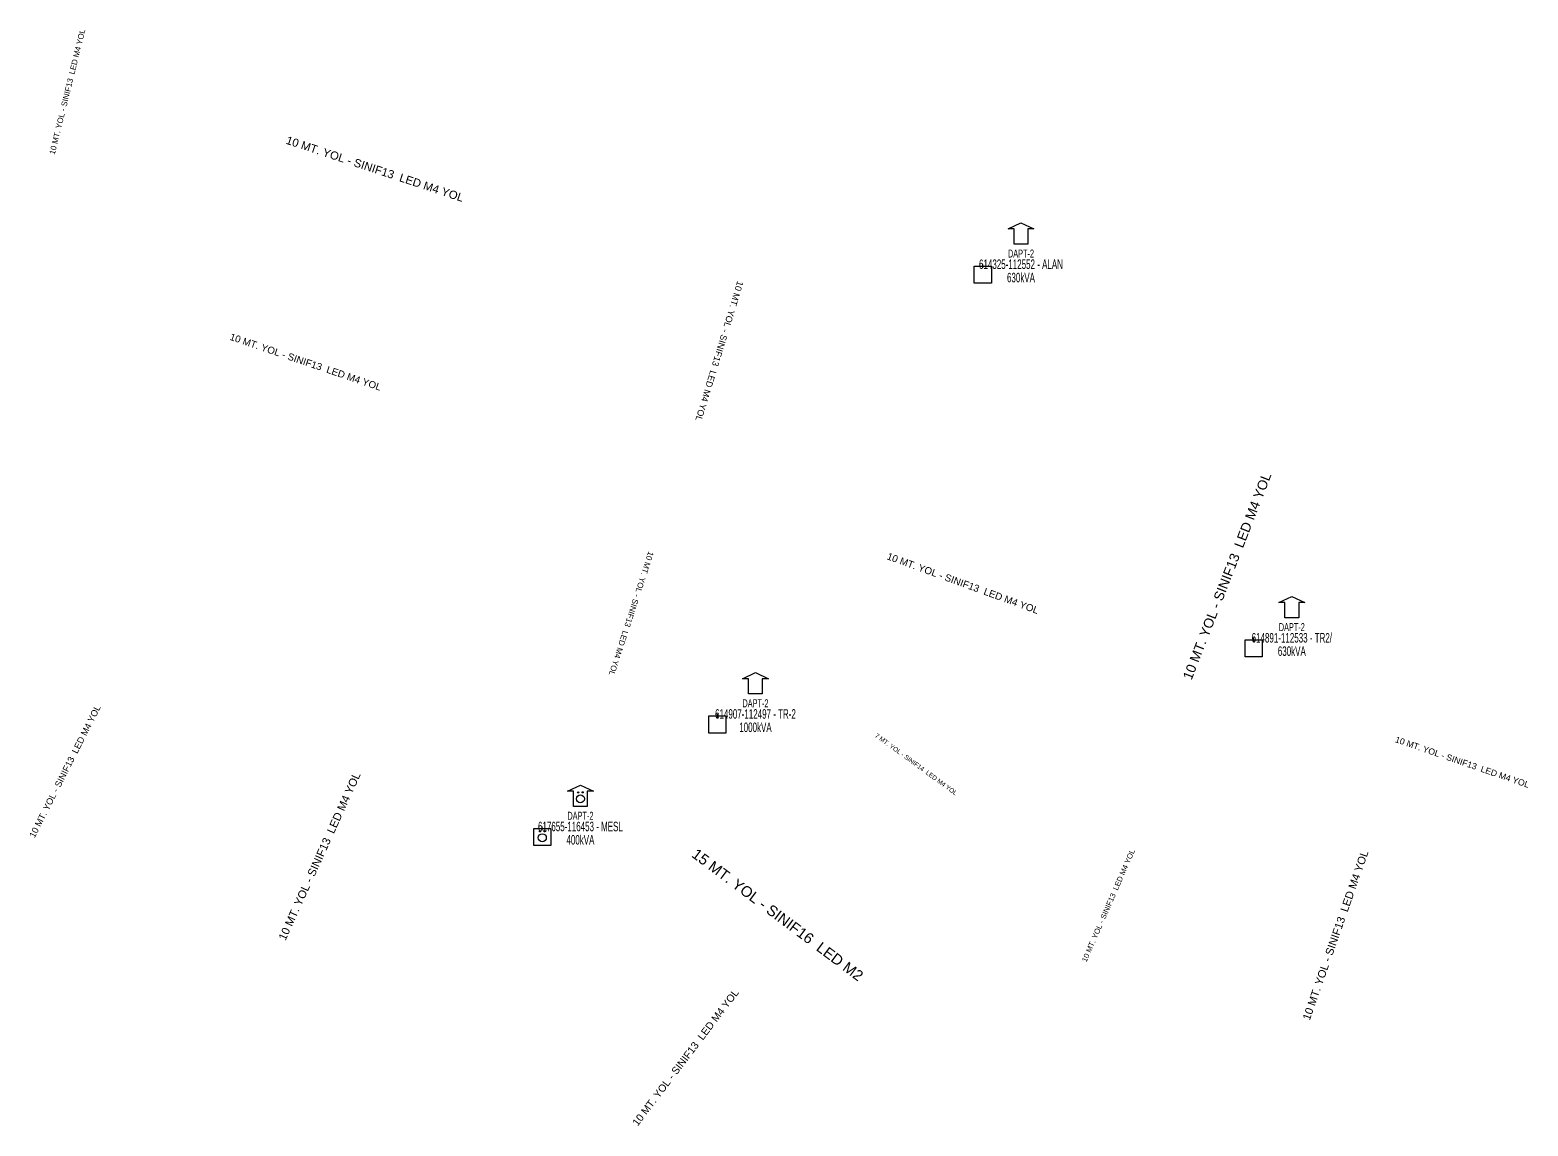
# Model space of a CAD drawing. Header units: millimetres. Extents: x 407682 to 413427, y 4045444 to 4048063.
# Drawn here: x 413033.7 to 413426.9, y 4045973.2 to 4046260.7 of the extents above; entities that cross this region are included whole.
import ezdxf
from ezdxf.enums import TextEntityAlignment as Align

# ---------------------------------------------------------------- set-up
doc = ezdxf.new("R2010")
doc.units = ezdxf.units.MM
doc.layers.add('KULLANICI', color=1, linetype='Continuous', lineweight=25)
doc.layers.add('TRAFO_MEVCUT', color=5, linetype='Continuous', lineweight=30)
doc.styles.get("Standard").update_dxf_attribs({"font": 'Arial'})

# ---------------------------------------------------------------- blocks, each defined once
blk = doc.blocks.new('MEV_BINA_KARE')
at = {"layer": 'TRAFO_MEVCUT', "linetype": 'Continuous'}
for p, q in [((-2.25, -2.25), (-2.25, 2.25)), ((-2.25, 2.25), (2.25, 2.25)), ((0, 1.8), (0, 2.7)), ((2.25, 2.25), (2.25, -2.25)), ((2.25, -2.25), (-2.25, -2.25))]:
    blk.add_line(p, q, dxfattribs=at)
blk = doc.blocks.new('MEV_DAPT')
at = {"layer": 'TRAFO_MEVCUT', "linetype": 'Continuous'}
for p, q in [((-3.4, 2), (0, 3.6)), ((-1.8, 2), (-3.4, 2)), ((-1.8, -2), (-1.8, 2)), ((0, 3.6), (3.4, 2)), ((3.4, 2), (1.8, 2)), ((1.8, 2), (1.8, -2)), ((1.8, -2), (-1.8, -2))]:
    blk.add_line(p, q, dxfattribs=at)
blk = doc.blocks.new('MEV_OZELBINA_KARE')
at = {"layer": 'TRAFO_MEVCUT', "linetype": 'Continuous'}
for p, q in [((-2.25, 2.25), (2.25, 2.25)), ((-2.25, -2.25), (-2.25, 2.25)), ((0, 1.8), (0, 2.7)), ((2.25, 2.25), (2.25, -2.25)), ((2.25, -2.25), (-2.25, -2.25))]:
    blk.add_line(p, q, dxfattribs=at)
for centre, radius in [((0, -0.215091), 1.049264), ((-0.592312, 1.488957), 0.15614), ((0.592312, 1.488957), 0.15614)]:
    blk.add_circle(centre, radius, dxfattribs=at)
blk = doc.blocks.new('MEV_DAPT_OZEL')
at = {"layer": 'TRAFO_MEVCUT', "linetype": 'Continuous'}
for p, q in [((-3.4, 2), (0, 3.6)), ((-1.8, 2), (-3.4, 2)), ((-1.8, -2), (-1.8, 2)), ((0, 3.6), (3.4, 2)), ((1.8, 2), (1.8, -2)), ((3.4, 2), (1.8, 2)), ((1.8, -2), (-1.8, -2))]:
    blk.add_line(p, q, dxfattribs=at)
for centre, radius in [((0, 0), 1.049264), ((-0.592312, 1.704048), 0.15614), ((0.592312, 1.704048), 0.15614)]:
    blk.add_circle(centre, radius, dxfattribs=at)

msp = doc.modelspace()

# ---------------------------------------------------------------- block references
at = {"layer": 'TRAFO_MEVCUT'}
for name, p in [('MEV_DAPT', (413293.797, 4046206.513)), ('MEV_DAPT', (413293.797, 4046206.513)), ('MEV_BINA_KARE', (413283.797, 4046196.513)), ('MEV_BINA_KARE', (413283.797, 4046196.513)), ('MEV_DAPT', (413364.87, 4046108.522)), ('MEV_DAPT', (413364.87, 4046108.522)), ('MEV_BINA_KARE', (413354.87, 4046098.522)), ('MEV_BINA_KARE', (413354.87, 4046098.522)), ('MEV_DAPT', (413224.12, 4046088.54)), ('MEV_DAPT', (413224.12, 4046088.54)), ('MEV_BINA_KARE', (413214.12, 4046078.54)), ('MEV_BINA_KARE', (413214.12, 4046078.54)), ('MEV_DAPT_OZEL', (413178.189, 4046059.022)), ('MEV_DAPT_OZEL', (413178.189, 4046059.022)), ('MEV_OZELBINA_KARE', (413168.189, 4046049.022)), ('MEV_OZELBINA_KARE', (413168.189, 4046049.022))]:
    msp.add_blockref(name, p, dxfattribs=at)

# ---------------------------------------------------------------- texts
at = {"layer": 'KULLANICI'}
for s, height, rotation, p in [(' 10 MT. YOL - SINIF13  LED M4 YOL ', 1.4754, 76.2184, (413040.0962, 4046227.3701)), (' 10 MT. YOL - SINIF13  LED M4 YOL ', 1.4754, 76.2184, (413040.0962, 4046227.3701)), (' 10 MT. YOL - SINIF13  LED M4 YOL ', 2.1351, 341.7346, (413099.9391, 4046231.1732)), (' 10 MT. YOL - SINIF13  LED M4 YOL ', 2.1351, 341.7346, (413099.9391, 4046231.1732)), (' 10 MT. YOL - SINIF13  LED M4 YOL ', 1.6708, 253.1786, (413219.5778, 4046195.6286)), (' 10 MT. YOL - SINIF13  LED M4 YOL ', 1.6708, 253.1786, (413219.5778, 4046195.6286)), (' 10 MT. YOL - SINIF13  LED M4 YOL ', 1.8247, 341.2459, (413085.3375, 4046179.7058)), (' 10 MT. YOL - SINIF13  LED M4 YOL ', 1.8247, 341.2459, (413085.3375, 4046179.7058)), (' 10 MT. YOL - SINIF13  LED M4 YOL ', 2.5303, 68.7359, (413338.190382, 4046089.110203)), (' 10 MT. YOL - SINIF13  LED M4 YOL ', 2.5303, 68.7359, (413338.190382, 4046089.110203)), (' 10 MT. YOL - SINIF13  LED M4 YOL ', 1.4874, 252.1213, (413196.2262, 4046124.5972)), (' 10 MT. YOL - SINIF13  LED M4 YOL ', 1.4874, 252.1213, (413196.2262, 4046124.5972)), (' 10 MT. YOL - SINIF13  LED M4 YOL ', 1.842124, 339.9903, (413257.7498, 4046122.1606)), (' 10 MT. YOL - SINIF13  LED M4 YOL ', 1.842124, 339.9903, (413257.7498, 4046122.1606)), (' 10 MT. YOL - SINIF13  LED M4 YOL ', 1.686, 63.1818, (413034.6716, 4046048.058)), (' 10 MT. YOL - SINIF13  LED M4 YOL ', 1.686, 63.1818, (413034.6716, 4046048.058)), ('7 MT. YOL - SINIF14  LED M4 YOL ', 1.1865, 323.8068, (413255.3584, 4046075.362)), ('7 MT. YOL - SINIF14  LED M4 YOL ', 1.1865, 323.8068, (413255.3584, 4046075.362)), (' 10 MT. YOL - SINIF13  LED M4 YOL ', 1.6192, 341.0073, (413391.2133, 4046074.139)), (' 10 MT. YOL - SINIF13  LED M4 YOL ', 1.6192, 341.0073, (413391.2133, 4046074.139)), (' 10 MT. YOL - SINIF13  LED M4 YOL ', 2.0963, 65.642, (413100.440259, 4046020.950639)), (' 10 MT. YOL - SINIF13  LED M4 YOL ', 2.0963, 65.642, (413100.440259, 4046020.950639)), ('15 MT. YOL - SINIF16  LED M2 ', 2.7845, 323.1301, (413207.1528, 4046043.963)), ('15 MT. YOL - SINIF16  LED M2 ', 2.7845, 323.1301, (413207.1528, 4046043.963)), (' 10 MT. YOL - SINIF13  LED M4 YOL ', 1.3981, 66.4808, (413310.7589, 4046015.5769)), (' 10 MT. YOL - SINIF13  LED M4 YOL ', 1.3981, 66.4808, (413310.7589, 4046015.5769)), (' 10 MT. YOL - SINIF13  LED M4 YOL ', 2.0494, 70.7643, (413369.3091, 4046000.0239)), (' 10 MT. YOL - SINIF13  LED M4 YOL ', 2.0494, 70.7643, (413369.3091, 4046000.0239)), (' 10 MT. YOL - SINIF13  LED M4 YOL ', 1.927, 52.797, (413192.752, 4045972.4316)), (' 10 MT. YOL - SINIF13  LED M4 YOL ', 1.927, 52.797, (413192.752, 4045972.4316))]:
    msp.add_text(s, height=height, rotation=rotation, dxfattribs=at).set_placement(p)
at = {"layer": 'TRAFO_MEVCUT', "width": 0.6}
for s, height, p in [('614325-112552 - ALAN', 2.5, (413293.797, 4046198.013)), ('614325-112552 - ALAN', 2.5, (413293.797, 4046198.013)), ('DAPT-2', 2.1, (413293.797, 4046201.013)), ('DAPT-2', 2.1, (413293.797, 4046201.013)), ('630kVA', 2.5, (413293.797, 4046194.513)), ('630kVA', 2.5, (413293.797, 4046194.513)), ('614891-112533 - TR2/', 2.5, (413364.87, 4046100.022)), ('614891-112533 - TR2/', 2.5, (413364.87, 4046100.022)), ('DAPT-2', 2.1, (413364.87, 4046103.022)), ('DAPT-2', 2.1, (413364.87, 4046103.022)), ('630kVA', 2.5, (413364.87, 4046096.522)), ('630kVA', 2.5, (413364.87, 4046096.522)), ('614907-112497 - TR-2', 2.5, (413224.12, 4046080.04)), ('614907-112497 - TR-2', 2.5, (413224.12, 4046080.04)), ('DAPT-2', 2.1, (413224.12, 4046083.04)), ('DAPT-2', 2.1, (413224.12, 4046083.04)), ('1000kVA', 2.5, (413224.12, 4046076.54)), ('1000kVA', 2.5, (413224.12, 4046076.54)), ('DAPT-2', 2.1, (413178.189, 4046053.522)), ('DAPT-2', 2.1, (413178.189, 4046053.522)), ('617655-116453 - MESL', 2.5, (413178.189, 4046050.522)), ('617655-116453 - MESL', 2.5, (413178.189, 4046050.522)), ('400kVA', 2.5, (413178.189, 4046047.022)), ('400kVA', 2.5, (413178.189, 4046047.022))]:
    msp.add_text(s, height=height, dxfattribs=at).set_placement(p, align=Align.CENTER)

doc.saveas('drawing.dxf')
